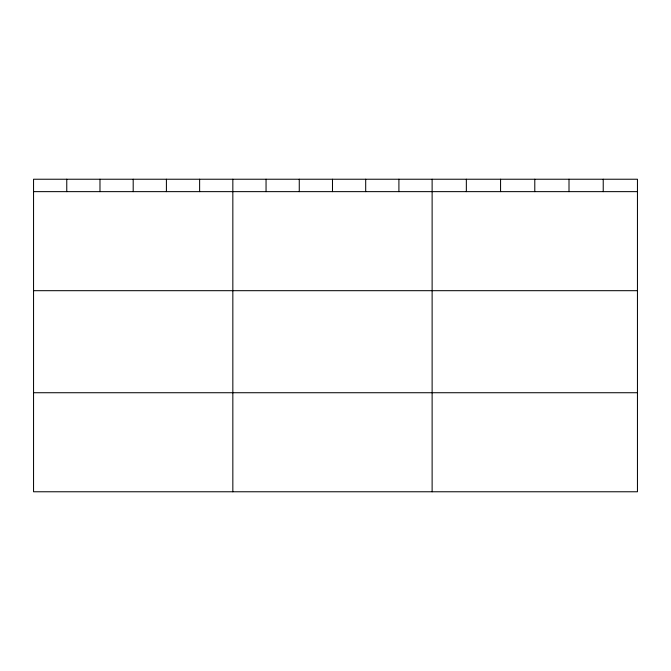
<?xml version="1.0" encoding="UTF-8"?>
<svg xmlns="http://www.w3.org/2000/svg" width="671" height="671" viewBox="0 0 671 671"><rect width="100%" height="100%" fill="white"/><g stroke="black" fill="none" stroke-linecap="round" stroke-linejoin="round"><path stroke-width="1.01" d="M637.45 191.638L637.45 491.768L33.55 491.768L33.55 179.232L637.45 179.232L637.45 191.638L33.55 191.638M33.55 290.686L637.45 290.686M33.55 392.728L637.45 392.728M603.229 179.232L603.229 191.638M569.008 179.232L569.008 191.638M534.787 179.232L534.787 191.638M500.566 179.232L500.566 191.638M466.345 179.232L466.345 191.638M432.124 179.232L432.124 491.768M398.91 179.232L398.91 191.638M365.695 179.232L365.695 191.638M332.481 179.232L332.481 191.638M299.266 179.232L299.266 191.638M266.051 179.232L266.051 191.638M232.837 179.232L232.837 491.768M199.623 179.232L199.623 191.638M166.408 179.232L166.408 191.638M133.194 179.232L133.194 191.638M99.979 179.232L99.979 191.638M66.764 179.232L66.764 191.638"/></g></svg>
